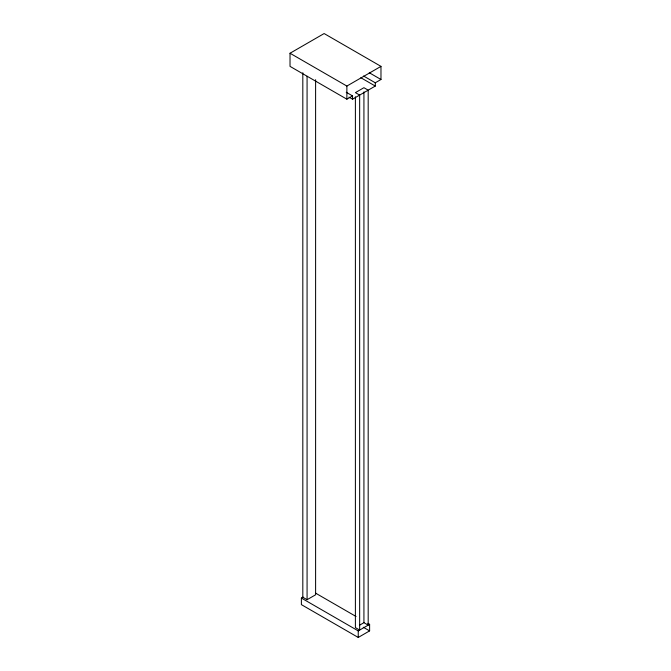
<?xml version="1.0" encoding="UTF-8"?>
<svg xmlns="http://www.w3.org/2000/svg" width="671" height="671" viewBox="0 0 671 671"><rect width="100%" height="100%" fill="white"/><g stroke="black" fill="none" stroke-linecap="round" stroke-linejoin="round"><path stroke-width="1.01" d="M348.945 97.11L352.552 99.191L352.552 95.911L346.873 99.191L290.023 66.37L290.023 53.244L324.127 33.55L380.977 66.37L380.977 79.497L375.29 82.785L363.565 76.008M290.023 53.244L346.873 86.064L380.977 66.37M352.552 99.191L375.29 86.064L375.29 82.785M367.8 623.284L369.612 624.324L369.612 630.883L358.239 637.45L301.388 604.63L301.388 598.062L303.141 597.056M302.814 72.736L302.814 597.249L307.075 599.706L315.605 594.783L315.605 79.698M359.656 625.146L363.925 622.68L368.186 625.146L368.186 90.166L363.925 87.7L355.395 92.623L359.656 95.089L359.656 630.069L355.395 627.603L355.395 96.817M301.388 598.062L358.239 630.883L369.612 624.324M369.251 72.728L380.977 79.497M360.855 77.727L375.29 86.064M346.236 92.263L352.552 95.911M315.471 593.063L356.075 616.506M363.288 627.242L369.612 630.883M363.925 91.893L363.925 622.68M358.239 630.883L358.239 637.45M346.873 86.064L346.873 99.191M307.075 76.242L307.075 599.706"/></g></svg>
